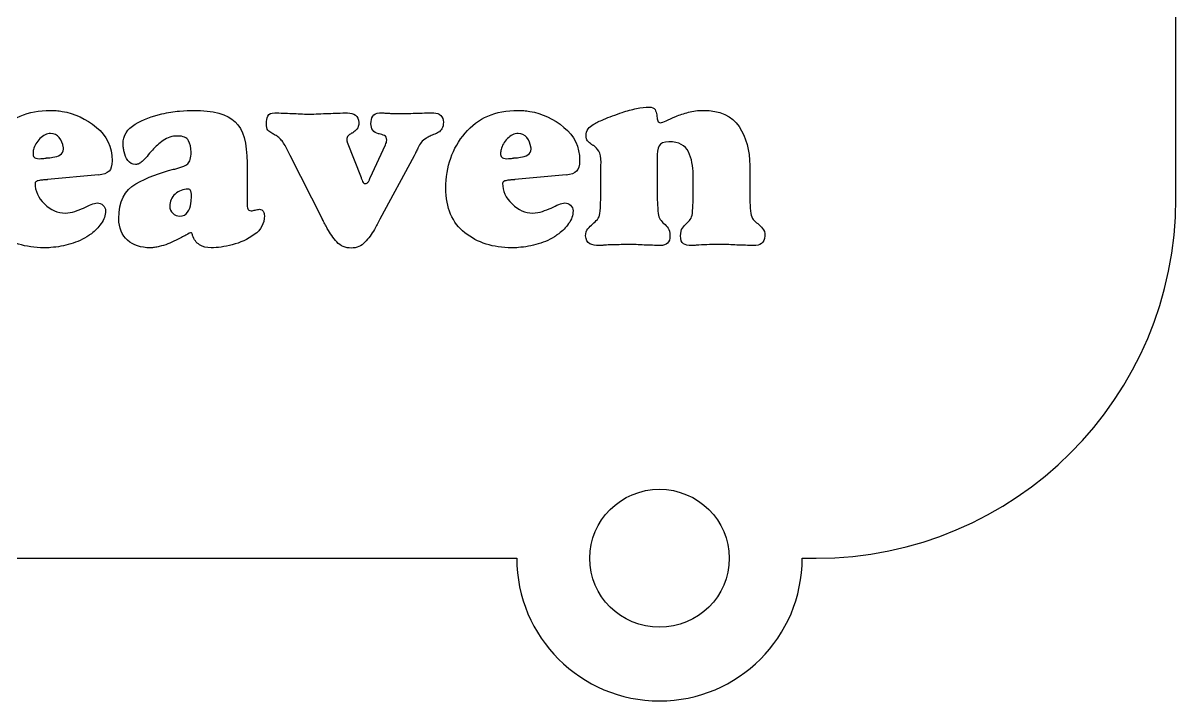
# Model space of a CAD drawing. Extents: x 1489 to 1914, y 371 to 1329.
# Drawn here: x 1695.1 to 1786.7, y 1113.5 to 1167.4 of the extents above; entities that cross this region are included whole.
import ezdxf

# ---------------------------------------------------------------- set-up
doc = ezdxf.new("R2010")
doc.units = 0
doc.layers.add('G0101', color=7, linetype='CONTINUOUS')

msp = doc.modelspace()

# ---------------------------------------------------------------- linework, layer by layer
at = {"layer": 'G0101', "color": 1}
for points in [[(1786.656555, 1153.409071), (1786.656555, 1181.29307)], [(1673.313558, 1124.831072), (1734.292557, 1124.831072)], [(1756.970556, 1124.831072), (1758.078556, 1124.831072)]]:
    msp.add_lwpolyline(points, dxfattribs=at)
at = {"layer": 'G0101', "color": 4}
for points in [[(1745.425956, 1160.055571), (1745.425956, 1159.985571), (1745.425956, 1159.915571)], [(1723.366557, 1158.552471), (1723.336557, 1158.552471), (1723.306557, 1158.552471)], [(1718.866557, 1151.760471), (1716.286557, 1156.830471), (1715.886557, 1157.632471)], [(1720.786557, 1158.090471), (1720.786557, 1158.039471)], [(1720.826557, 1157.888471), (1721.926557, 1155.077471)], [(1722.646557, 1155.057471), (1723.866557, 1157.688471)], [(1698.286958, 1157.335471), (1698.286958, 1157.425471)], [(1726.146557, 1156.810471), (1723.406557, 1151.760471)], [(1735.426657, 1157.335471), (1735.426657, 1157.425471)], [(1696.846958, 1156.615471), (1696.846958, 1156.635471)], [(1712.866657, 1156.255471), (1712.866657, 1153.255471), (1712.866657, 1152.975471)], [(1712.866657, 1156.235471), (1712.866657, 1156.255471)], [(1733.986657, 1156.615471), (1733.986657, 1156.635471)], [(1740.965956, 1153.963571), (1740.965956, 1156.068571), (1740.985956, 1156.268571)], [(1745.445956, 1156.611571), (1745.445956, 1156.050571), (1745.445956, 1153.984571)], [(1752.805956, 1156.046571), (1752.805956, 1153.982571)], [(1752.805956, 1156.026571), (1752.805956, 1156.046571)], [(1696.936958, 1154.895471), (1696.826958, 1154.895471)], [(1701.066957, 1155.295471), (1697.006958, 1154.915471)], [(1701.066957, 1155.275471), (1701.066957, 1155.295471)], [(1734.076657, 1154.895471), (1733.966657, 1154.895471)], [(1738.206657, 1155.295471), (1734.146657, 1154.915471)], [(1738.206657, 1155.275471), (1738.206657, 1155.295471)], [(1748.305956, 1153.964571), (1748.305956, 1155.328571)], [(1708.446657, 1153.615471), (1708.446657, 1153.715471), (1708.446657, 1153.775471)], [(1708.446657, 1153.595471), (1708.446657, 1153.615471)], [(1718.866557, 1151.740471), (1718.866557, 1151.760471)], [(1697.016958, 1149.495471), (1696.746958, 1149.495471)], [(1734.156657, 1149.495471), (1733.886657, 1149.495471)]]:
    msp.add_lwpolyline(points, dxfattribs=at)
at = {"layer": 'G0101', "color": 1}
msp.add_lwpolyline([(1745.631556, 1119.351072)], close=True, dxfattribs=at)
at = {"layer": 'G0101', "color": 4}
for points in [[(1693.046958, 1158.605471), (1694.059958, 1159.812471), (1695.459958, 1160.415471), (1697.246958, 1160.415471)], [(1697.246958, 1160.415471), (1697.392958, 1160.415471), (1697.546958, 1160.408471), (1697.706958, 1160.395471)], [(1697.706958, 1160.395471), (1697.866958, 1160.382471), (1698.026958, 1160.362471), (1698.186958, 1160.335471)], [(1698.186958, 1160.335471), (1699.172958, 1160.162471), (1700.079957, 1159.738471), (1700.906957, 1159.065471)], [(1706.106657, 1160.135471), (1706.586657, 1160.241471), (1707.049657, 1160.315471), (1707.496657, 1160.355471)], [(1707.496657, 1160.355471), (1707.943657, 1160.395471), (1708.313657, 1160.415471), (1708.606657, 1160.415471)], [(1708.606657, 1160.415471), (1710.193657, 1160.415471), (1711.299657, 1160.115471), (1711.926657, 1159.515471)], [(1730.186657, 1158.605471), (1731.199657, 1159.812471), (1732.599657, 1160.415471), (1734.386657, 1160.415471)], [(1734.386657, 1160.415471), (1734.532657, 1160.415471), (1734.686657, 1160.408471), (1734.846657, 1160.395471)], [(1734.846657, 1160.395471), (1735.006657, 1160.382471), (1735.166657, 1160.362471), (1735.326657, 1160.335471)], [(1735.326657, 1160.335471), (1736.312657, 1160.162471), (1737.219657, 1159.738471), (1738.046657, 1159.065471)], [(1742.665956, 1160.255571), (1743.052956, 1160.375571), (1743.432956, 1160.475571), (1743.805956, 1160.555571)], [(1743.805956, 1160.555571), (1744.179956, 1160.635571), (1744.505956, 1160.675571), (1744.785956, 1160.675571)], [(1744.785956, 1160.675571), (1745.038956, 1160.675571), (1745.202956, 1160.611571), (1745.275956, 1160.485571)], [(1745.275956, 1160.485571), (1745.348956, 1160.358571), (1745.398956, 1160.215571), (1745.425956, 1160.055571)], [(1747.935956, 1160.265571), (1748.302956, 1160.365571), (1748.685956, 1160.415571), (1749.085956, 1160.415571)], [(1749.085956, 1160.415571), (1750.432956, 1160.415571), (1751.388956, 1159.984571), (1751.955956, 1159.122571)], [(1703.986657, 1159.315471), (1704.626657, 1159.688471), (1705.333657, 1159.962471), (1706.106657, 1160.135471)], [(1711.926657, 1159.515471), (1712.552657, 1158.915471), (1712.866657, 1157.822471), (1712.866657, 1156.235471)], [(1714.406557, 1159.335471), (1714.406557, 1159.588471), (1714.446557, 1159.798471), (1714.526557, 1159.965471)], [(1714.526557, 1159.965471), (1714.606557, 1160.132471), (1714.786557, 1160.215471), (1715.066557, 1160.215471)], [(1715.066557, 1160.215471), (1715.293557, 1160.215471), (1715.519557, 1160.208471), (1715.746557, 1160.195471)], [(1715.746557, 1160.195471), (1715.973557, 1160.182471), (1716.199557, 1160.175471), (1716.426557, 1160.175471)], [(1716.426557, 1160.175471), (1716.653557, 1160.162471), (1716.879557, 1160.148471), (1717.106557, 1160.135471)], [(1717.106557, 1160.135471), (1717.333557, 1160.122471), (1717.559557, 1160.115471), (1717.786557, 1160.115471)], [(1717.786557, 1160.115471), (1718.039557, 1160.115471), (1718.293557, 1160.122471), (1718.546557, 1160.135471)], [(1718.546557, 1160.135471), (1718.799557, 1160.148471), (1719.059557, 1160.162471), (1719.326557, 1160.175471)], [(1719.326557, 1160.175471), (1719.579557, 1160.175471), (1719.833557, 1160.182471), (1720.086557, 1160.195471)], [(1720.086557, 1160.195471), (1720.339557, 1160.208471), (1720.593557, 1160.215471), (1720.846557, 1160.215471)], [(1720.846557, 1160.215471), (1721.099557, 1160.215471), (1721.313557, 1160.155471), (1721.486557, 1160.035471)], [(1721.486557, 1160.035471), (1721.659557, 1159.915471), (1721.746557, 1159.722471), (1721.746557, 1159.455471)], [(1721.746557, 1159.455471), (1721.746557, 1159.214471), (1721.696557, 1159.037471), (1721.596557, 1158.923471)], [(1722.706557, 1159.355471), (1722.706557, 1159.582471), (1722.756557, 1159.781471), (1722.856557, 1159.955471)], [(1722.856557, 1159.955471), (1722.956557, 1160.128471), (1723.133557, 1160.215471), (1723.386557, 1160.215471)], [(1723.386557, 1160.215471), (1723.506557, 1160.215471), (1723.623557, 1160.212471), (1723.736557, 1160.205471)], [(1723.736557, 1160.205471), (1723.849557, 1160.198471), (1723.966557, 1160.195471), (1724.086557, 1160.195471)], [(1724.086557, 1160.195471), (1724.206557, 1160.182471), (1724.323557, 1160.172471), (1724.436557, 1160.165471)], [(1724.436557, 1160.165471), (1724.549557, 1160.158471), (1724.666557, 1160.155471), (1724.786557, 1160.155471)], [(1724.786557, 1160.155471), (1725.026557, 1160.155471), (1725.269557, 1160.158471), (1725.516557, 1160.165471)], [(1725.516557, 1160.165471), (1725.762557, 1160.172471), (1726.006557, 1160.182471), (1726.246557, 1160.195471)], [(1726.246557, 1160.195471), (1726.486557, 1160.195471), (1726.729557, 1160.198471), (1726.976557, 1160.205471)], [(1726.976557, 1160.205471), (1727.223557, 1160.212471), (1727.466557, 1160.215471), (1727.706557, 1160.215471)], [(1727.706557, 1160.215471), (1727.933557, 1160.215471), (1728.116557, 1160.148471), (1728.256557, 1160.015471)], [(1728.256557, 1160.015471), (1728.396557, 1159.882471), (1728.466557, 1159.702471), (1728.466557, 1159.475471)], [(1728.466557, 1159.475471), (1728.466557, 1159.248471), (1728.426557, 1159.071471), (1728.346557, 1158.944471)], [(1740.365956, 1159.295571), (1740.485956, 1159.361571), (1740.612956, 1159.428571), (1740.745956, 1159.495571)], [(1740.745956, 1159.495571), (1740.878956, 1159.562571), (1741.025956, 1159.628571), (1741.185956, 1159.695571)], [(1741.185956, 1159.695571), (1741.412956, 1159.788571), (1741.652956, 1159.881571), (1741.905956, 1159.975571)], [(1741.905956, 1159.975571), (1742.159956, 1160.068571), (1742.412956, 1160.162571), (1742.665956, 1160.255571)], [(1745.425956, 1159.915571), (1745.438956, 1159.781571), (1745.462956, 1159.668571), (1745.495956, 1159.575571)], [(1745.495956, 1159.575571), (1745.528956, 1159.482571), (1745.605956, 1159.435571), (1745.725956, 1159.435571)], [(1745.725956, 1159.435571), (1745.805956, 1159.435571), (1745.952956, 1159.485571), (1746.165956, 1159.585571)], [(1746.165956, 1159.585571), (1746.378956, 1159.685571), (1746.632956, 1159.801571), (1746.925956, 1159.935571)], [(1746.925956, 1159.935571), (1747.232956, 1160.055571), (1747.568956, 1160.165571), (1747.935956, 1160.265571)], [(1697.266958, 1158.575471), (1696.959958, 1158.575471), (1696.676958, 1158.442471), (1696.416958, 1158.175471)], [(1697.956958, 1158.245471), (1697.776958, 1158.465471), (1697.546958, 1158.575471), (1697.266958, 1158.575471)], [(1700.906957, 1159.065471), (1701.732957, 1158.392471), (1702.146957, 1157.508471), (1702.146957, 1156.415471)], [(1703.026657, 1157.735471), (1703.026657, 1158.415471), (1703.346657, 1158.942471), (1703.986657, 1159.315471)], [(1714.526557, 1158.844471), (1714.446557, 1158.944471), (1714.406557, 1159.108471), (1714.406557, 1159.335471)], [(1714.846557, 1158.593471), (1714.713557, 1158.660471), (1714.606557, 1158.744471), (1714.526557, 1158.844471)], [(1715.106557, 1158.443471), (1715.012557, 1158.490471), (1714.926557, 1158.540471), (1714.846557, 1158.593471)], [(1721.146557, 1158.572471), (1721.053557, 1158.518471), (1720.969557, 1158.458471), (1720.896557, 1158.391471)], [(1721.196557, 1158.602471), (1721.176557, 1158.595471), (1721.159557, 1158.585471), (1721.146557, 1158.572471)], [(1721.266557, 1158.632471), (1721.239557, 1158.618471), (1721.216557, 1158.608471), (1721.196557, 1158.602471)], [(1721.596557, 1158.923471), (1721.496557, 1158.809471), (1721.386557, 1158.712471), (1721.266557, 1158.632471)], [(1722.856557, 1158.833471), (1722.756557, 1158.980471), (1722.706557, 1159.154471), (1722.706557, 1159.355471)], [(1723.306557, 1158.552471), (1723.106557, 1158.592471), (1722.956557, 1158.685471), (1722.856557, 1158.833471)], [(1723.776557, 1158.411471), (1723.649557, 1158.465471), (1723.512557, 1158.511471), (1723.366557, 1158.552471)], [(1727.786557, 1158.533471), (1727.639557, 1158.480471), (1727.512557, 1158.426471), (1727.406557, 1158.373471)], [(1727.926557, 1158.583471), (1727.873557, 1158.563471), (1727.826557, 1158.546471), (1727.786557, 1158.533471)], [(1728.086557, 1158.674471), (1728.033557, 1158.633471), (1727.979557, 1158.603471), (1727.926557, 1158.583471)], [(1728.346557, 1158.944471), (1728.266557, 1158.817471), (1728.179557, 1158.727471), (1728.086557, 1158.674471)], [(1728.666657, 1154.235471), (1728.666657, 1155.942471), (1729.173657, 1157.398471), (1730.186657, 1158.605471)], [(1734.406657, 1158.575471), (1734.099657, 1158.575471), (1733.816657, 1158.442471), (1733.556657, 1158.175471)], [(1735.096657, 1158.245471), (1734.916657, 1158.465471), (1734.686657, 1158.575471), (1734.406657, 1158.575471)], [(1738.046657, 1159.065471), (1738.872657, 1158.392471), (1739.286657, 1157.508471), (1739.286657, 1156.415471)], [(1739.805957, 1158.413571), (1739.805957, 1158.613571), (1739.858957, 1158.787571), (1739.965957, 1158.934571)], [(1739.965957, 1158.934571), (1740.072956, 1159.081571), (1740.205956, 1159.201571), (1740.365956, 1159.295571)], [(1751.955956, 1159.122571), (1752.522956, 1158.260571), (1752.805956, 1157.229571), (1752.805956, 1156.026571)], [(1696.416958, 1158.175471), (1696.156958, 1157.908471), (1695.986958, 1157.615471), (1695.906958, 1157.295471)], [(1698.266958, 1157.515471), (1698.239958, 1157.781471), (1698.136958, 1158.025471), (1697.956958, 1158.245471)], [(1703.046657, 1157.435471), (1703.032657, 1157.542471), (1703.026657, 1157.642471), (1703.026657, 1157.735471)], [(1706.206657, 1158.025471), (1705.886657, 1157.792471), (1705.599657, 1157.535471), (1705.346657, 1157.255471)], [(1707.366657, 1158.375471), (1706.912657, 1158.375471), (1706.526657, 1158.258471), (1706.206657, 1158.025471)], [(1708.216657, 1158.005471), (1708.076657, 1158.252471), (1707.793657, 1158.375471), (1707.366657, 1158.375471)], [(1708.426657, 1157.095471), (1708.426657, 1157.455471), (1708.356657, 1157.758471), (1708.216657, 1158.005471)], [(1715.406557, 1158.253471), (1715.299557, 1158.333471), (1715.199557, 1158.396471), (1715.106557, 1158.443471)], [(1715.646557, 1157.982471), (1715.566557, 1158.082471), (1715.486557, 1158.173471), (1715.406557, 1158.253471)], [(1715.886557, 1157.632471), (1715.806557, 1157.765471), (1715.726557, 1157.882471), (1715.646557, 1157.982471)], [(1720.896557, 1158.391471), (1720.823557, 1158.324471), (1720.786557, 1158.223471), (1720.786557, 1158.090471)], [(1720.786557, 1158.039471), (1720.786557, 1158.019471), (1720.793557, 1158.002471), (1720.806557, 1157.989471)], [(1720.806557, 1157.989471), (1720.806557, 1157.975471), (1720.809557, 1157.959471), (1720.816557, 1157.939471)], [(1720.816557, 1157.939471), (1720.823557, 1157.919471), (1720.826557, 1157.902471), (1720.826557, 1157.888471)], [(1723.966557, 1158.050471), (1723.966557, 1158.237471), (1723.903557, 1158.357471), (1723.776557, 1158.411471)], [(1723.866557, 1157.688471), (1723.893557, 1157.741471), (1723.916557, 1157.799471), (1723.936557, 1157.859471)], [(1723.936557, 1157.859471), (1723.956557, 1157.919471), (1723.966557, 1157.983471), (1723.966557, 1158.050471)], [(1726.706557, 1157.872471), (1726.613557, 1157.752471), (1726.533557, 1157.618471), (1726.466557, 1157.471471)], [(1727.126557, 1158.213471), (1726.939557, 1158.106471), (1726.799557, 1157.992471), (1726.706557, 1157.872471)], [(1727.406557, 1158.373471), (1727.299557, 1158.319471), (1727.206557, 1158.266471), (1727.126557, 1158.213471)], [(1733.556657, 1158.175471), (1733.296657, 1157.908471), (1733.126657, 1157.615471), (1733.046657, 1157.295471)], [(1735.406657, 1157.515471), (1735.379657, 1157.781471), (1735.276657, 1158.025471), (1735.096657, 1158.245471)], [(1739.925957, 1157.982571), (1739.845957, 1158.082571), (1739.805957, 1158.226571), (1739.805957, 1158.413571)], [(1740.225956, 1157.712571), (1740.105956, 1157.792571), (1740.005956, 1157.881571), (1739.925957, 1157.982571)], [(1740.305956, 1157.661571), (1740.278956, 1157.681571), (1740.252956, 1157.698571), (1740.225956, 1157.712571)], [(1740.405956, 1157.611571), (1740.365956, 1157.624571), (1740.332956, 1157.641571), (1740.305956, 1157.661571)], [(1740.805956, 1157.171571), (1740.685956, 1157.357571), (1740.552956, 1157.504571), (1740.405956, 1157.611571)], [(1745.605956, 1157.584571), (1745.498956, 1157.363571), (1745.445956, 1157.039571), (1745.445956, 1156.611571)], [(1746.385956, 1157.915571), (1745.972956, 1157.915571), (1745.712956, 1157.805571), (1745.605956, 1157.584571)], [(1747.935956, 1157.113571), (1747.688956, 1157.648571), (1747.172956, 1157.915571), (1746.385956, 1157.915571)], [(1695.876958, 1157.155471), (1695.869958, 1157.102471), (1695.866958, 1157.048471), (1695.866958, 1156.995471)], [(1695.866958, 1156.995471), (1695.866958, 1156.875471), (1695.896958, 1156.775471), (1695.956958, 1156.695471)], [(1695.906958, 1157.295471), (1695.892958, 1157.255471), (1695.883958, 1157.208471), (1695.876958, 1157.155471)], [(1695.956958, 1156.695471), (1696.016958, 1156.615471), (1696.153958, 1156.575471), (1696.366958, 1156.575471)], [(1696.966958, 1156.635471), (1697.046958, 1156.635471), (1697.126958, 1156.642471), (1697.206958, 1156.655471)], [(1697.206958, 1156.655471), (1697.286958, 1156.668471), (1697.366958, 1156.682471), (1697.446958, 1156.695471)], [(1697.446958, 1156.695471), (1697.659958, 1156.722471), (1697.852958, 1156.781471), (1698.026958, 1156.875471)], [(1698.026958, 1156.875471), (1698.199958, 1156.968471), (1698.286958, 1157.122471), (1698.286958, 1157.335471)], [(1698.286958, 1157.425471), (1698.286958, 1157.458471), (1698.279958, 1157.488471), (1698.266958, 1157.515471)], [(1703.106657, 1157.115471), (1703.079657, 1157.222471), (1703.059657, 1157.328471), (1703.046657, 1157.435471)], [(1703.406657, 1156.425471), (1703.259657, 1156.632471), (1703.159657, 1156.862471), (1703.106657, 1157.115471)], [(1704.926657, 1156.755471), (1704.793657, 1156.595471), (1704.659657, 1156.462471), (1704.526657, 1156.355471)], [(1705.346657, 1157.255471), (1705.199657, 1157.082471), (1705.059657, 1156.915471), (1704.926657, 1156.755471)], [(1708.166657, 1156.175471), (1708.339657, 1156.322471), (1708.426657, 1156.628471), (1708.426657, 1157.095471)], [(1726.326557, 1157.171471), (1726.273557, 1157.064471), (1726.213557, 1156.943471), (1726.146557, 1156.810471)], [(1726.466557, 1157.471471), (1726.426557, 1157.377471), (1726.379557, 1157.277471), (1726.326557, 1157.171471)], [(1733.016657, 1157.155471), (1733.009657, 1157.102471), (1733.006657, 1157.048471), (1733.006657, 1156.995471)], [(1733.006657, 1156.995471), (1733.006657, 1156.875471), (1733.036657, 1156.775471), (1733.096657, 1156.695471)], [(1733.046657, 1157.295471), (1733.032657, 1157.255471), (1733.023657, 1157.208471), (1733.016657, 1157.155471)], [(1733.096657, 1156.695471), (1733.156657, 1156.615471), (1733.293657, 1156.575471), (1733.506657, 1156.575471)], [(1734.106657, 1156.635471), (1734.186657, 1156.635471), (1734.266657, 1156.642471), (1734.346657, 1156.655471)], [(1734.346657, 1156.655471), (1734.426657, 1156.668471), (1734.506657, 1156.682471), (1734.586657, 1156.695471)], [(1734.586657, 1156.695471), (1734.799657, 1156.722471), (1734.992657, 1156.781471), (1735.166657, 1156.875471)], [(1735.166657, 1156.875471), (1735.339657, 1156.968471), (1735.426657, 1157.122471), (1735.426657, 1157.335471)], [(1735.426657, 1157.425471), (1735.426657, 1157.458471), (1735.419657, 1157.488471), (1735.406657, 1157.515471)], [(1740.985956, 1156.268571), (1740.985956, 1156.683571), (1740.925956, 1156.983571), (1740.805956, 1157.171571)], [(1748.305956, 1155.328571), (1748.305956, 1155.983571), (1748.182956, 1156.578571), (1747.935956, 1157.113571)], [(1696.366958, 1156.575471), (1696.446958, 1156.575471), (1696.526958, 1156.578471), (1696.606958, 1156.585471)], [(1696.606958, 1156.585471), (1696.686958, 1156.592471), (1696.766958, 1156.602471), (1696.846958, 1156.615471)], [(1696.846958, 1156.635471), (1696.859958, 1156.622471), (1696.879958, 1156.618471), (1696.906958, 1156.625471)], [(1696.906958, 1156.625471), (1696.932958, 1156.632471), (1696.952958, 1156.635471), (1696.966958, 1156.635471)], [(1702.146957, 1156.415471), (1702.146957, 1156.015471), (1702.066957, 1155.735471), (1701.906957, 1155.575471)], [(1704.006657, 1156.115471), (1703.753657, 1156.115471), (1703.552657, 1156.218471), (1703.406657, 1156.425471)], [(1704.276657, 1156.175471), (1704.189657, 1156.135471), (1704.099657, 1156.115471), (1704.006657, 1156.115471)], [(1704.036657, 1154.575471), (1704.936657, 1155.082471), (1705.932657, 1155.468471), (1707.026657, 1155.735471)], [(1704.526657, 1156.355471), (1704.446657, 1156.275471), (1704.363657, 1156.215471), (1704.276657, 1156.175471)], [(1707.026657, 1155.735471), (1707.092657, 1155.748471), (1707.153657, 1155.761471), (1707.206657, 1155.775471)], [(1707.206657, 1155.775471), (1707.259657, 1155.788471), (1707.313657, 1155.802471), (1707.366657, 1155.815471)], [(1707.366657, 1155.815471), (1707.726657, 1155.908471), (1707.992657, 1156.028471), (1708.166657, 1156.175471)], [(1733.506657, 1156.575471), (1733.586657, 1156.575471), (1733.666657, 1156.578471), (1733.746657, 1156.585471)], [(1733.746657, 1156.585471), (1733.826657, 1156.592471), (1733.906657, 1156.602471), (1733.986657, 1156.615471)], [(1733.986657, 1156.635471), (1733.999657, 1156.622471), (1734.019657, 1156.618471), (1734.046657, 1156.625471)], [(1734.046657, 1156.625471), (1734.072657, 1156.632471), (1734.092657, 1156.635471), (1734.106657, 1156.635471)], [(1739.286657, 1156.415471), (1739.286657, 1156.015471), (1739.206657, 1155.735471), (1739.046657, 1155.575471)], [(1696.546958, 1154.875471), (1696.426958, 1154.862471), (1696.312958, 1154.838471), (1696.206958, 1154.805471)], [(1696.696958, 1154.885471), (1696.649958, 1154.878471), (1696.599958, 1154.875471), (1696.546958, 1154.875471)], [(1696.826958, 1154.895471), (1696.786958, 1154.895471), (1696.742958, 1154.892471), (1696.696958, 1154.885471)], [(1697.006958, 1154.915471), (1696.992958, 1154.902471), (1696.969958, 1154.895471), (1696.936958, 1154.895471)], [(1701.906957, 1155.575471), (1701.746957, 1155.415471), (1701.466957, 1155.315471), (1701.066957, 1155.275471)], [(1721.926557, 1155.077471), (1721.939557, 1155.037471), (1721.953557, 1155.000471), (1721.966557, 1154.967471)], [(1721.966557, 1154.967471), (1721.979557, 1154.933471), (1721.992557, 1154.896471), (1722.006557, 1154.856471)], [(1722.006557, 1154.856471), (1722.033557, 1154.789471), (1722.066557, 1154.729471), (1722.106557, 1154.676471)], [(1722.476557, 1154.696471), (1722.523557, 1154.762471), (1722.559557, 1154.829471), (1722.586557, 1154.896471)], [(1722.586557, 1154.896471), (1722.599557, 1154.923471), (1722.609557, 1154.950471), (1722.616557, 1154.977471)], [(1722.616557, 1154.977471), (1722.623557, 1155.004471), (1722.633557, 1155.030471), (1722.646557, 1155.057471)], [(1733.686657, 1154.875471), (1733.566657, 1154.862471), (1733.452657, 1154.838471), (1733.346657, 1154.805471)], [(1733.836657, 1154.885471), (1733.789657, 1154.878471), (1733.739657, 1154.875471), (1733.686657, 1154.875471)], [(1733.966657, 1154.895471), (1733.926657, 1154.895471), (1733.882657, 1154.892471), (1733.836657, 1154.885471)], [(1734.146657, 1154.915471), (1734.132657, 1154.902471), (1734.109657, 1154.895471), (1734.076657, 1154.895471)], [(1739.046657, 1155.575471), (1738.886657, 1155.415471), (1738.606657, 1155.315471), (1738.206657, 1155.275471)], [(1696.206958, 1154.805471), (1696.099958, 1154.772471), (1696.039958, 1154.708471), (1696.026958, 1154.615471)], [(1696.026958, 1154.615471), (1696.026958, 1154.015471), (1696.276958, 1153.472471), (1696.776958, 1152.985471)], [(1702.686657, 1151.815471), (1702.686657, 1153.148471), (1703.136657, 1154.068471), (1704.036657, 1154.575471)], [(1708.166657, 1154.155471), (1707.793657, 1154.155471), (1707.459657, 1154.025471), (1707.166657, 1153.765471)], [(1708.386657, 1154.035471), (1708.359657, 1154.115471), (1708.286657, 1154.155471), (1708.166657, 1154.155471)], [(1708.446657, 1153.775471), (1708.432657, 1153.868471), (1708.412657, 1153.955471), (1708.386657, 1154.035471)], [(1722.106557, 1154.676471), (1722.146557, 1154.622471), (1722.199557, 1154.595471), (1722.266557, 1154.595471)], [(1722.266557, 1154.595471), (1722.359557, 1154.595471), (1722.429557, 1154.629471), (1722.476557, 1154.696471)], [(1730.176657, 1150.685471), (1729.169657, 1151.478471), (1728.666657, 1152.662471), (1728.666657, 1154.235471)], [(1733.346657, 1154.805471), (1733.239657, 1154.772471), (1733.179657, 1154.708471), (1733.166657, 1154.615471)], [(1733.166657, 1154.615471), (1733.166657, 1154.015471), (1733.416657, 1153.472471), (1733.916657, 1152.985471)], [(1740.955956, 1153.091571), (1740.962956, 1153.378571), (1740.965956, 1153.669571), (1740.965956, 1153.963571)], [(1745.445956, 1153.984571), (1745.445956, 1153.677571), (1745.452956, 1153.379571), (1745.465956, 1153.092571)], [(1748.295956, 1153.092571), (1748.302956, 1153.379571), (1748.305956, 1153.670571), (1748.305956, 1153.964571)], [(1752.805956, 1153.982571), (1752.805956, 1153.675571), (1752.808956, 1153.378571), (1752.815956, 1153.090571)], [(1700.486957, 1152.935471), (1700.672957, 1153.015471), (1700.832957, 1153.055471), (1700.966957, 1153.055471)], [(1700.966957, 1153.055471), (1701.139957, 1153.055471), (1701.292957, 1152.995471), (1701.426957, 1152.875471)], [(1707.166657, 1153.765471), (1706.873657, 1153.505471), (1706.726657, 1153.182471), (1706.726657, 1152.795471)], [(1708.146657, 1152.325471), (1708.279657, 1152.532471), (1708.366657, 1152.761471), (1708.406657, 1153.015471)], [(1708.406657, 1153.015471), (1708.419657, 1153.108471), (1708.429657, 1153.208471), (1708.436657, 1153.315471)], [(1708.436657, 1153.315471), (1708.443657, 1153.422471), (1708.446657, 1153.515471), (1708.446657, 1153.595471)], [(1737.626657, 1152.935471), (1737.812657, 1153.015471), (1737.972657, 1153.055471), (1738.106657, 1153.055471)], [(1738.106657, 1153.055471), (1738.279657, 1153.055471), (1738.432657, 1152.995471), (1738.566657, 1152.875471)], [(1740.885956, 1152.219571), (1740.925956, 1152.513571), (1740.949956, 1152.803571), (1740.955956, 1153.091571)], [(1745.465956, 1153.092571), (1745.478956, 1152.804571), (1745.498956, 1152.514571), (1745.525956, 1152.220571)], [(1748.245956, 1152.220571), (1748.272956, 1152.514571), (1748.288956, 1152.804571), (1748.295956, 1153.092571)], [(1752.815956, 1153.090571), (1752.822956, 1152.803571), (1752.845956, 1152.512571), (1752.885956, 1152.218571)], [(1696.776958, 1152.985471), (1697.276958, 1152.498471), (1697.826958, 1152.255471), (1698.426958, 1152.255471)], [(1698.426958, 1152.255471), (1698.692958, 1152.255471), (1698.946958, 1152.298471), (1699.186958, 1152.385471)], [(1699.186958, 1152.385471), (1699.426958, 1152.472471), (1699.659958, 1152.562471), (1699.886958, 1152.655471)], [(1699.886958, 1152.655471), (1700.099957, 1152.761471), (1700.299957, 1152.855471), (1700.486957, 1152.935471)], [(1701.626957, 1152.435471), (1701.626957, 1152.075471), (1701.509957, 1151.735471), (1701.276957, 1151.415471)], [(1701.426957, 1152.875471), (1701.559957, 1152.755471), (1701.626957, 1152.608471), (1701.626957, 1152.435471)], [(1706.726657, 1152.795471), (1706.726657, 1152.568471), (1706.806657, 1152.382471), (1706.966657, 1152.235471)], [(1706.966657, 1152.235471), (1707.126657, 1152.088471), (1707.313657, 1152.015471), (1707.526657, 1152.015471)], [(1707.526657, 1152.015471), (1707.806657, 1152.015471), (1708.012657, 1152.118471), (1708.146657, 1152.325471)], [(1712.866657, 1152.975471), (1712.866657, 1152.828471), (1712.886657, 1152.702471), (1712.926657, 1152.595471)], [(1712.926657, 1152.595471), (1712.966657, 1152.488471), (1713.052657, 1152.435471), (1713.186657, 1152.435471)], [(1713.186657, 1152.435471), (1713.239657, 1152.435471), (1713.293657, 1152.442471), (1713.346657, 1152.455471)], [(1713.346657, 1152.455471), (1713.399657, 1152.468471), (1713.459657, 1152.482471), (1713.526657, 1152.495471)], [(1713.526657, 1152.495471), (1713.579657, 1152.508471), (1713.633657, 1152.522471), (1713.686657, 1152.535471)], [(1713.686657, 1152.535471), (1713.739657, 1152.548471), (1713.793657, 1152.555471), (1713.846657, 1152.555471)], [(1713.846657, 1152.555471), (1713.992657, 1152.555471), (1714.096657, 1152.502471), (1714.156657, 1152.395471)], [(1714.156657, 1152.395471), (1714.216657, 1152.288471), (1714.246657, 1152.168471), (1714.246657, 1152.035471)], [(1733.916657, 1152.985471), (1734.416657, 1152.498471), (1734.966657, 1152.255471), (1735.566657, 1152.255471)], [(1735.566657, 1152.255471), (1735.832657, 1152.255471), (1736.086657, 1152.298471), (1736.326657, 1152.385471)], [(1736.326657, 1152.385471), (1736.566657, 1152.472471), (1736.799657, 1152.562471), (1737.026657, 1152.655471)], [(1737.026657, 1152.655471), (1737.239657, 1152.761471), (1737.439657, 1152.855471), (1737.626657, 1152.935471)], [(1738.766657, 1152.435471), (1738.766657, 1152.075471), (1738.649657, 1151.735471), (1738.416657, 1151.415471)], [(1738.566657, 1152.875471), (1738.699657, 1152.755471), (1738.766657, 1152.608471), (1738.766657, 1152.435471)], [(1740.695956, 1151.748571), (1740.808956, 1151.875571), (1740.872956, 1152.032571), (1740.885956, 1152.219571)], [(1745.525956, 1152.220571), (1745.552956, 1152.019571), (1745.608956, 1151.859571), (1745.695956, 1151.738571)], [(1748.075956, 1151.749571), (1748.162956, 1151.862571), (1748.219956, 1152.019571), (1748.245956, 1152.220571)], [(1752.885956, 1152.218571), (1752.912956, 1152.018571), (1752.978956, 1151.858571), (1753.085956, 1151.737571)], [(1701.276957, 1151.415471), (1701.042957, 1151.095471), (1700.786957, 1150.828471), (1700.506957, 1150.615471)], [(1703.376657, 1150.095471), (1702.916657, 1150.495471), (1702.686657, 1151.068471), (1702.686657, 1151.815471)], [(1714.246657, 1152.035471), (1714.246657, 1151.422471), (1713.979657, 1150.925471), (1713.446657, 1150.545471)], [(1719.046557, 1151.389471), (1718.979557, 1151.516471), (1718.919557, 1151.633471), (1718.866557, 1151.740471)], [(1719.246557, 1151.018471), (1719.179557, 1151.138471), (1719.113557, 1151.262471), (1719.046557, 1151.389471)], [(1723.206557, 1151.359471), (1723.139557, 1151.225471), (1723.066557, 1151.085471), (1722.986557, 1150.938471)], [(1723.406557, 1151.760471), (1723.339557, 1151.626471), (1723.273557, 1151.492471), (1723.206557, 1151.359471)], [(1738.416657, 1151.415471), (1738.182657, 1151.095471), (1737.926657, 1150.828471), (1737.646657, 1150.615471)], [(1739.945957, 1151.006571), (1740.065956, 1151.147571), (1740.192956, 1151.277571), (1740.325956, 1151.397571)], [(1740.325956, 1151.397571), (1740.458956, 1151.504571), (1740.582956, 1151.621571), (1740.695956, 1151.748571)], [(1745.695956, 1151.738571), (1745.782956, 1151.618571), (1745.878956, 1151.511571), (1745.985956, 1151.418571)], [(1745.985956, 1151.418571), (1746.105956, 1151.311571), (1746.215956, 1151.191571), (1746.315956, 1151.057571)], [(1747.455956, 1151.067571), (1747.555956, 1151.207571), (1747.665956, 1151.331571), (1747.785956, 1151.438571)], [(1747.785956, 1151.438571), (1747.892956, 1151.531571), (1747.989956, 1151.635571), (1748.075956, 1151.749571)], [(1753.085956, 1151.737571), (1753.192956, 1151.617571), (1753.312956, 1151.510571), (1753.445956, 1151.417571)], [(1753.445956, 1151.417571), (1753.578956, 1151.296571), (1753.705956, 1151.170571), (1753.825956, 1151.036571)], [(1696.746958, 1149.495471), (1695.279958, 1149.495471), (1694.042958, 1149.892471), (1693.036958, 1150.685471)], [(1700.306957, 1150.475471), (1699.866958, 1150.182471), (1699.386958, 1149.958471), (1698.866958, 1149.805471)], [(1700.396957, 1150.545471), (1700.363957, 1150.525471), (1700.332957, 1150.502471), (1700.306957, 1150.475471)], [(1700.506957, 1150.615471), (1700.466957, 1150.588471), (1700.429957, 1150.565471), (1700.396957, 1150.545471)], [(1708.016657, 1150.505471), (1707.796657, 1150.378471), (1707.532657, 1150.241471), (1707.226657, 1150.095471)], [(1708.426657, 1150.695471), (1708.373657, 1150.695471), (1708.236657, 1150.632471), (1708.016657, 1150.505471)], [(1708.476657, 1150.655471), (1708.456657, 1150.682471), (1708.439657, 1150.695471), (1708.426657, 1150.695471)], [(1708.506657, 1150.575471), (1708.506657, 1150.602471), (1708.496657, 1150.628471), (1708.476657, 1150.655471)], [(1708.536657, 1150.525471), (1708.529657, 1150.545471), (1708.519657, 1150.562471), (1708.506657, 1150.575471)], [(1708.546657, 1150.475471), (1708.546657, 1150.488471), (1708.543657, 1150.505471), (1708.536657, 1150.525471)], [(1709.096657, 1149.735471), (1708.836657, 1149.895471), (1708.653657, 1150.142471), (1708.546657, 1150.475471)], [(1713.446657, 1150.545471), (1712.912657, 1150.165471), (1712.326657, 1149.895471), (1711.686657, 1149.735471)], [(1720.006557, 1149.956471), (1719.713557, 1150.277471), (1719.459557, 1150.631471), (1719.246557, 1151.018471)], [(1722.986557, 1150.938471), (1722.773557, 1150.577471), (1722.523557, 1150.243471), (1722.236557, 1149.936471)], [(1733.886657, 1149.495471), (1732.419657, 1149.495471), (1731.182657, 1149.892471), (1730.176657, 1150.685471)], [(1737.446657, 1150.475471), (1737.006657, 1150.182471), (1736.526657, 1149.958471), (1736.006657, 1149.805471)], [(1737.536657, 1150.545471), (1737.503657, 1150.525471), (1737.472657, 1150.502471), (1737.446657, 1150.475471)], [(1737.646657, 1150.615471), (1737.606657, 1150.588471), (1737.569657, 1150.565471), (1737.536657, 1150.545471)], [(1739.765957, 1150.455571), (1739.765957, 1150.682571), (1739.825957, 1150.866571), (1739.945957, 1151.006571)], [(1740.105956, 1149.815571), (1739.905957, 1149.908571), (1739.792957, 1150.122571), (1739.765957, 1150.455571)], [(1746.465956, 1150.455571), (1746.465956, 1150.175571), (1746.398956, 1149.975571), (1746.265956, 1149.855571)], [(1746.315956, 1151.057571), (1746.415956, 1150.923571), (1746.465956, 1150.722571), (1746.465956, 1150.455571)], [(1747.305956, 1150.455571), (1747.305956, 1150.722571), (1747.355956, 1150.926571), (1747.455956, 1151.067571)], [(1747.535956, 1149.815571), (1747.382956, 1149.908571), (1747.305956, 1150.122571), (1747.305956, 1150.455571)], [(1754.005956, 1150.455571), (1753.992956, 1150.148571), (1753.905956, 1149.942571), (1753.745956, 1149.835571)], [(1753.825956, 1151.036571), (1753.945956, 1150.902571), (1754.005956, 1150.709571), (1754.005956, 1150.455571)], [(1697.286958, 1149.515471), (1697.192958, 1149.502471), (1697.102958, 1149.495471), (1697.016958, 1149.495471)], [(1698.866958, 1149.805471), (1698.346958, 1149.652471), (1697.819958, 1149.555471), (1697.286958, 1149.515471)], [(1705.166657, 1149.495471), (1704.432657, 1149.495471), (1703.836657, 1149.695471), (1703.376657, 1150.095471)], [(1705.526657, 1149.525471), (1705.406657, 1149.505471), (1705.286657, 1149.495471), (1705.166657, 1149.495471)], [(1705.886657, 1149.595471), (1705.766657, 1149.569471), (1705.646657, 1149.545471), (1705.526657, 1149.525471)], [(1706.576657, 1149.805471), (1706.356657, 1149.719471), (1706.126657, 1149.649471), (1705.886657, 1149.595471)], [(1707.226657, 1150.095471), (1707.012657, 1149.988471), (1706.796657, 1149.892471), (1706.576657, 1149.805471)], [(1710.026657, 1149.495471), (1709.666657, 1149.495471), (1709.356657, 1149.575471), (1709.096657, 1149.735471)], [(1710.816657, 1149.555471), (1710.529657, 1149.515471), (1710.266657, 1149.495471), (1710.026657, 1149.495471)], [(1711.686657, 1149.735471), (1711.392657, 1149.655471), (1711.103657, 1149.595471), (1710.816657, 1149.555471)], [(1721.146557, 1149.475471), (1720.679557, 1149.475471), (1720.299557, 1149.635471), (1720.006557, 1149.956471)], [(1722.236557, 1149.936471), (1721.949557, 1149.629471), (1721.586557, 1149.475471), (1721.146557, 1149.475471)], [(1734.426657, 1149.515471), (1734.332657, 1149.502471), (1734.242657, 1149.495471), (1734.156657, 1149.495471)], [(1736.006657, 1149.805471), (1735.486657, 1149.652471), (1734.959657, 1149.555471), (1734.426657, 1149.515471)], [(1740.845956, 1149.675571), (1740.552956, 1149.675571), (1740.305956, 1149.722571), (1740.105956, 1149.815571)], [(1741.125956, 1149.685571), (1741.032956, 1149.678571), (1740.938956, 1149.675571), (1740.845956, 1149.675571)], [(1741.425956, 1149.715571), (1741.318956, 1149.702571), (1741.219956, 1149.692571), (1741.125956, 1149.685571)], [(1741.705956, 1149.725571), (1741.612956, 1149.718571), (1741.518956, 1149.715571), (1741.425956, 1149.715571)], [(1742.005956, 1149.735571), (1741.898956, 1149.735571), (1741.798956, 1149.732571), (1741.705956, 1149.725571)], [(1742.575956, 1149.745571), (1742.382956, 1149.738571), (1742.192956, 1149.735571), (1742.005956, 1149.735571)], [(1743.145956, 1149.755571), (1742.958956, 1149.755571), (1742.768956, 1149.752571), (1742.575956, 1149.745571)], [(1743.785956, 1149.745571), (1743.572956, 1149.752571), (1743.358956, 1149.755571), (1743.145956, 1149.755571)], [(1744.425956, 1149.715571), (1744.212956, 1149.729571), (1743.998956, 1149.738571), (1743.785956, 1149.745571)], [(1745.065956, 1149.695571), (1744.852956, 1149.709571), (1744.638956, 1149.715571), (1744.425956, 1149.715571)], [(1745.705956, 1149.675571), (1745.492956, 1149.675571), (1745.278956, 1149.682571), (1745.065956, 1149.695571)], [(1746.265956, 1149.855571), (1746.132956, 1149.735571), (1745.945956, 1149.675571), (1745.705956, 1149.675571)], [(1748.185956, 1149.675571), (1747.905956, 1149.675571), (1747.688956, 1149.722571), (1747.535956, 1149.815571)], [(1748.465956, 1149.685571), (1748.372956, 1149.678571), (1748.278956, 1149.675571), (1748.185956, 1149.675571)], [(1748.765956, 1149.715571), (1748.659956, 1149.702571), (1748.558956, 1149.692571), (1748.465956, 1149.685571)], [(1749.615956, 1149.745571), (1749.328956, 1149.738571), (1749.045956, 1149.729571), (1748.765956, 1149.715571)], [(1750.465956, 1149.755571), (1750.185956, 1149.755571), (1749.902956, 1149.752571), (1749.615956, 1149.745571)], [(1751.135956, 1149.745571), (1750.915956, 1149.752571), (1750.692956, 1149.755571), (1750.465956, 1149.755571)], [(1751.785956, 1149.715571), (1751.572956, 1149.729571), (1751.355956, 1149.738571), (1751.135956, 1149.745571)], [(1752.455956, 1149.695571), (1752.235956, 1149.709571), (1752.012956, 1149.715571), (1751.785956, 1149.715571)], [(1753.105956, 1149.675571), (1752.892956, 1149.675571), (1752.675956, 1149.682571), (1752.455956, 1149.695571)], [(1753.745956, 1149.835571), (1753.585956, 1149.729571), (1753.372956, 1149.675571), (1753.105956, 1149.675571)]]:
    msp.add_open_spline(points, degree=3, dxfattribs=at)
at = {"layer": 'G0101', "color": 1}
for points in [[(1758.078556, 1124.831072), (1773.861556, 1124.831072), (1786.656555, 1137.626072), (1786.656555, 1153.409071)], [(1740.087556, 1124.831072), (1740.087556, 1127.858072), (1742.569556, 1130.312072), (1745.631556, 1130.312072)], [(1745.631556, 1130.312072), (1748.693556, 1130.312072), (1751.175556, 1127.858072), (1751.175556, 1124.831072)], [(1734.292557, 1124.831072), (1734.292557, 1118.569072), (1739.369557, 1113.493072), (1745.631556, 1113.493072)], [(1745.631556, 1119.351072), (1742.569556, 1119.351072), (1740.087556, 1121.804072), (1740.087556, 1124.831072)], [(1751.175556, 1124.831072), (1751.175556, 1121.804072), (1748.693556, 1119.351072), (1745.631556, 1119.351072)], [(1745.631556, 1113.493072), (1751.893556, 1113.493072), (1756.970556, 1118.569072), (1756.970556, 1124.831072)]]:
    msp.add_open_spline(points, degree=3, dxfattribs=at)

doc.saveas('drawing.dxf')
